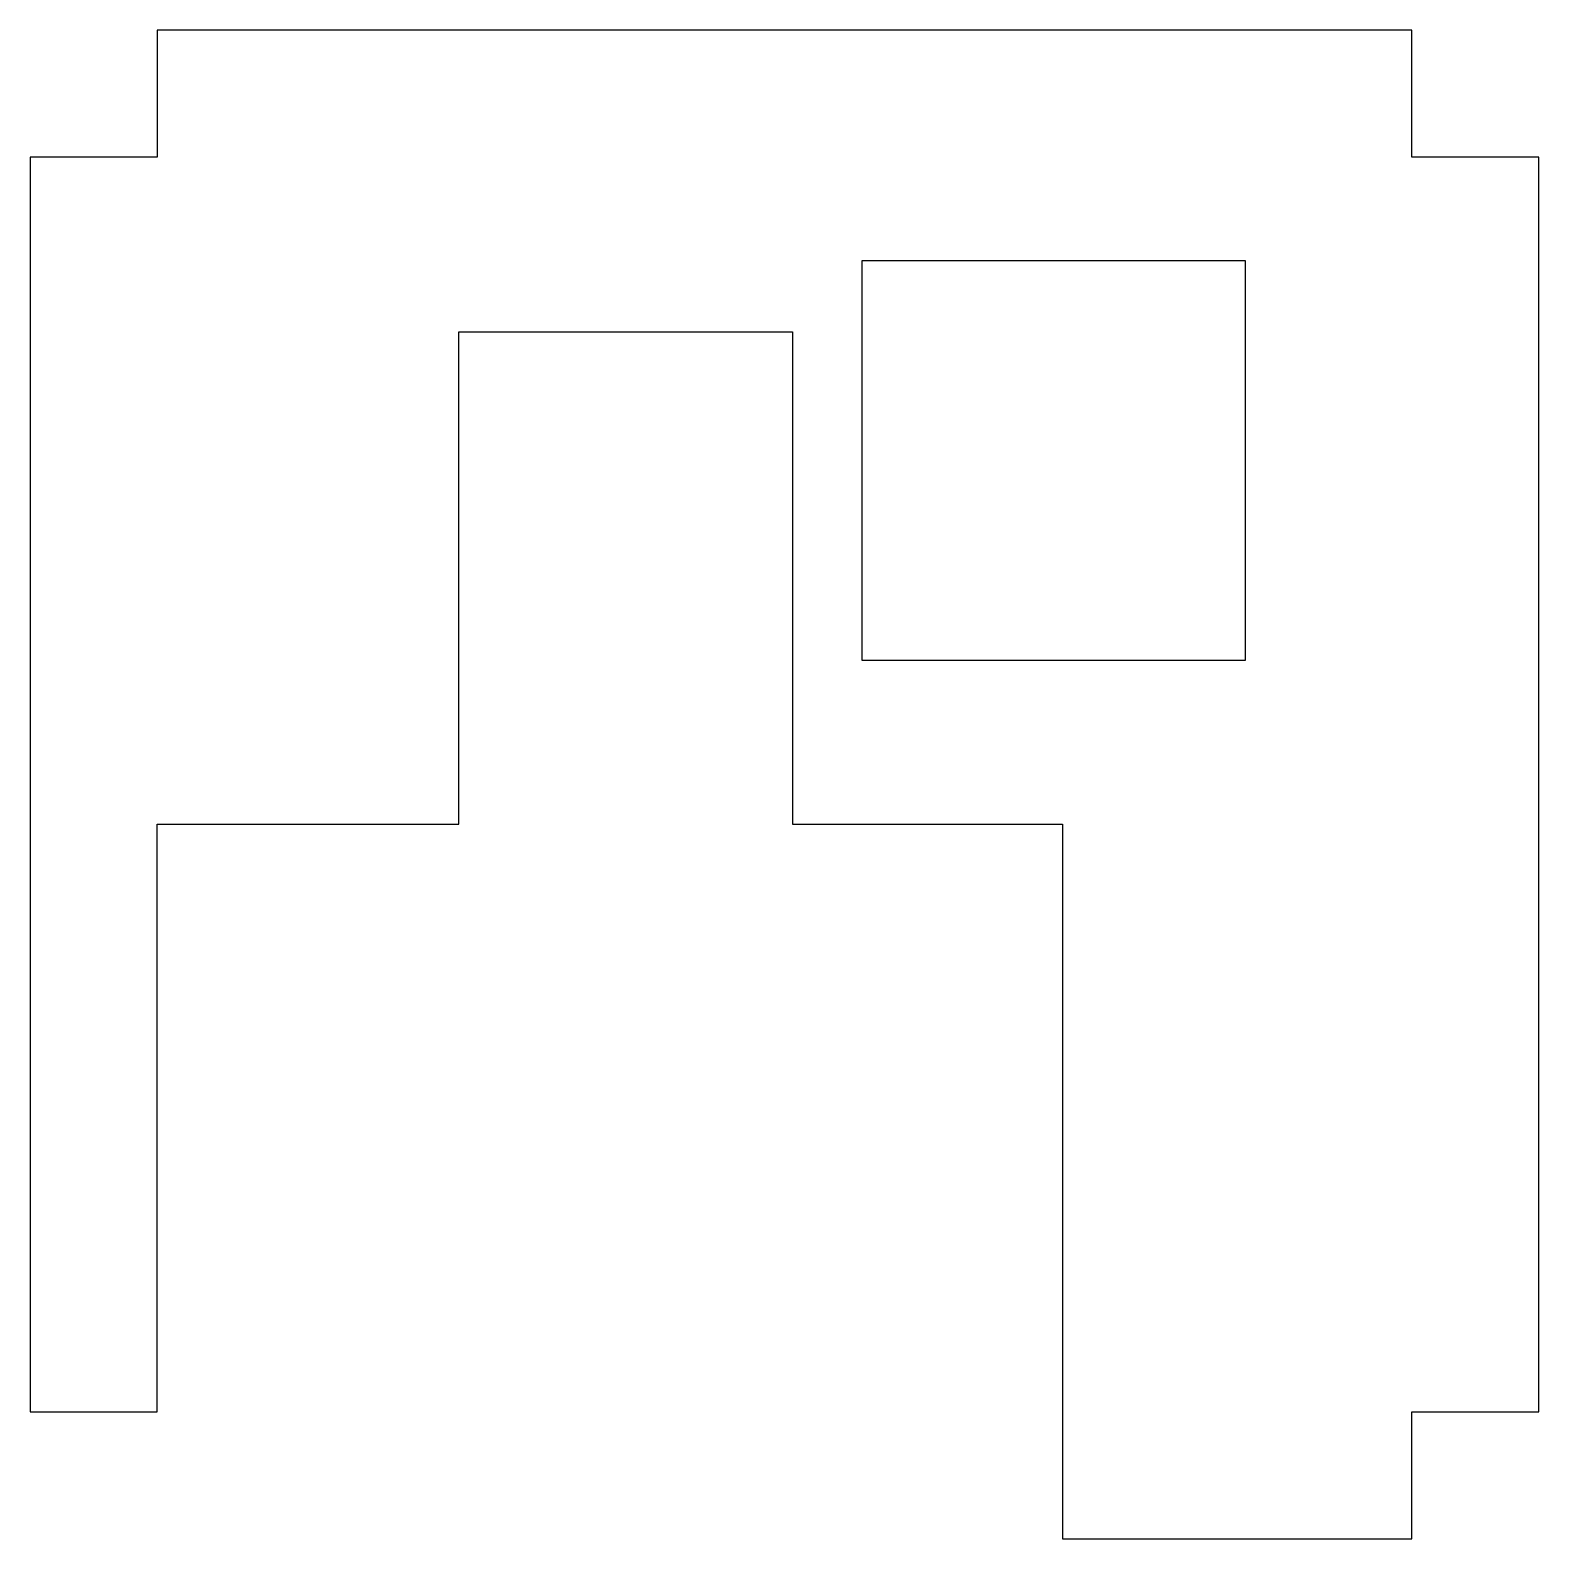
# Model space of a CAD drawing. Header units: metres. Extents: x 0 to 95, y 0 to 95.
import ezdxf

# ---------------------------------------------------------------- set-up
doc = ezdxf.new("R2010")
doc.units = ezdxf.units.M

msp = doc.modelspace()

# ---------------------------------------------------------------- linework, layer by layer
for p, q in [((87, 95), (8, 95)), ((8, 95), (8, 87)), ((87, 87), (87, 95)), ((8, 87), (0, 87)), ((0, 87), (0, 8)), ((95, 87), (87, 87)), ((95, 8), (95, 87)), ((52.4, 55.3), (52.4, 80.5)), ((52.4, 80.5), (76.5, 80.5)), ((76.5, 80.5), (76.5, 55.3)), ((27, 45), (27, 76)), ((27, 76), (48, 76)), ((48, 76), (48, 45)), ((76.5, 55.3), (52.4, 55.3)), ((8, 45), (27, 45)), ((8, 8), (8, 45)), ((48, 45), (65, 45)), ((65, 45), (65, 0)), ((0, 8), (8, 8)), ((87, 0), (87, 8)), ((87, 8), (95, 8)), ((65, 0), (87, 0))]:
    msp.add_line(p, q)

doc.saveas('drawing.dxf')
